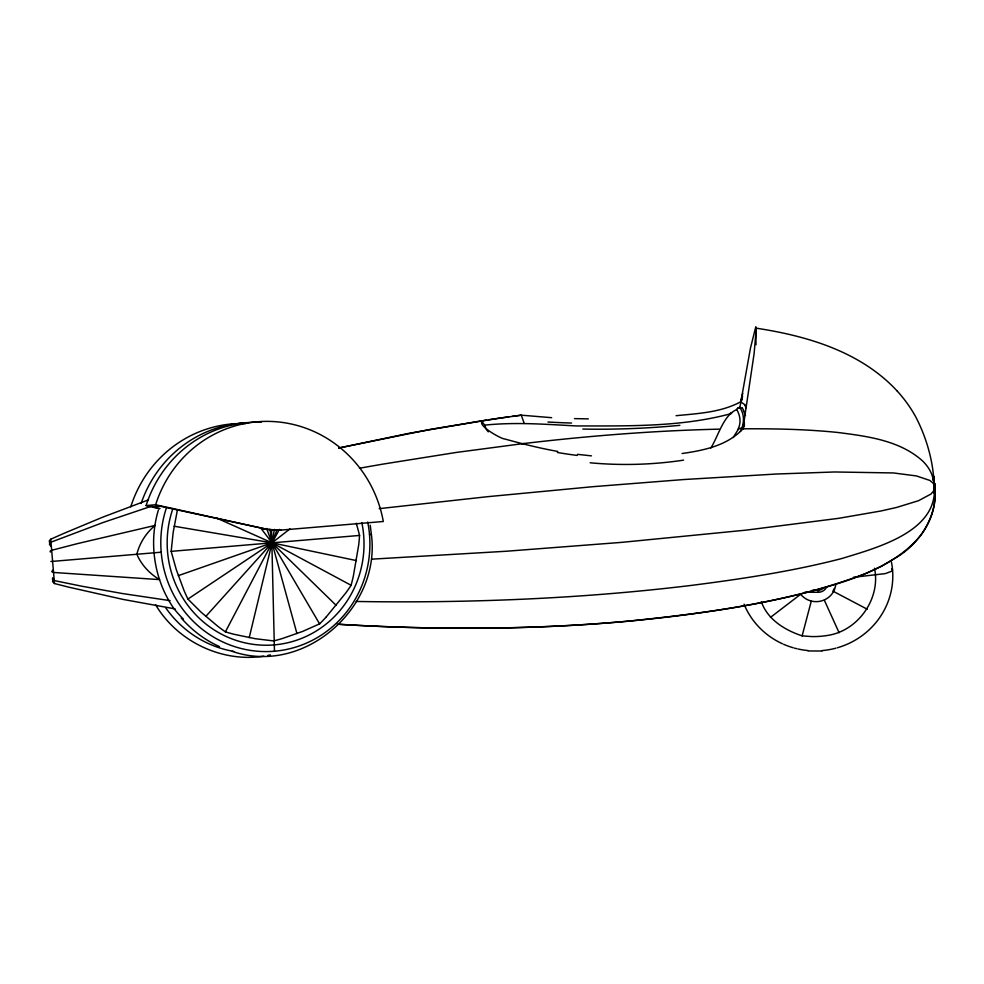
<?xml version="1.0" encoding="UTF-8"?>
<svg xmlns="http://www.w3.org/2000/svg" width="984" height="984" viewBox="0 0 984 984"><rect width="100%" height="100%" fill="white"/><g stroke="black" fill="none" stroke-linecap="round" stroke-linejoin="round"><path stroke-width="1.48" d="M822.87 588.457A6.322 6.113 -4.8 0 1 818.393 590.252L818.331 592.282L804.789 592.196M756.007 344.781L755.81 326.7L750.46 348.127L739.697 408.397M326.024 617.189A185.927 164.267 -71.4 0 1 319.603 623.868L302.691 631.396L282.42 638.505A185.939 169.974 -55.9 0 1 273.613 640.928L255.274 638.702L234.229 634.336A185.951 176.554 -40.7 0 1 225.41 631.851A185.939 182.225 -25.3 0 1 217.858 626.328L201.154 612.257L187.919 599.059A185.939 185.509 -8.1 0 1 183.996 590.425L176.296 569.638L171.179 551.36L173.159 532.479L177.268 510.708M934.222 493.624C934.874 467.228 927.949 440.463 915.821 417.031A140.38 135.595 -4.8 0 0 896.904 390.722M274.462 651.236L271.559 530.634M52.546 577.793L52.546 579.441L54.231 580.572L81.684 586.193L122.483 593.549L170.097 600.634M682.096 453.513C703.818 450.401 727.41 445.629 742.957 428.803L754.138 353.416L756.265 328.189C807.298 335.913 860.742 351.768 896.904 390.722M216.062 517.805L272.039 542.836L351.079 585.271A185.939 160.982 -87 0 0 353.354 576.107L358.705 544.915A185.927 160.97 -87 0 0 359.554 535.444A185.951 160.982 77.3 0 0 357.106 526.28L356.22 523.217M249.223 637.62L272.039 542.836L274.376 529.38M743.572 427.511L742.957 428.803L744.433 422.517M676.094 415.691C697.951 413.526 720.94 412.468 740.669 401.816L742.748 393.428M158.35 510.142C148.326 543.476 154.414 581.101 174.574 609.514M761.272 601.605C767.569 619.588 784.863 630.166 802.132 635.861L811.222 601.335M742.957 428.803L744.457 423.796M737.631 408.188L739.587 407.29C744.888 414.399 744.285 423.846 740.435 431.423M744.802 404.682L740.669 401.816L742.625 396.368M744.076 426.306L744.507 425.149M225.41 631.839L272.039 542.836L276.873 530.081M710.817 448.052C718.394 436.023 723.215 415.74 736.192 409.799A4.17 3.961 -31.4 0 1 739.993 407.745M802.132 635.861L811.431 636.562A77.146 69.028 -4.8 0 0 830.053 635C859.389 629.17 880.803 597.62 874.493 568.235M205.804 616.402L272.039 542.836L279.444 529.38M53.566 578.924L52.595 581.63L54.477 583.537L68.277 587.054L122.975 599.391L175.164 608.912M733.228 437.486L737.902 429.959A4.17 4.01 26.4 0 1 741.715 428.175M740.669 401.816L742.391 399.307M326.036 617.202L345.741 593.02A185.964 164.353 -71.4 0 0 351.103 585.296M740.435 408.323L742.17 407.585L743.719 410.623M148.449 499.884L102.68 517.178L63.751 533.439L50.737 539.207L49.286 540.806L49.581 542.676M52.829 570.179L51.746 571.569L53.542 572.454L159.605 579.625C149.642 573.746 141.45 564.927 136.838 554.263C139.605 542.971 146.198 532.898 155.054 525.431L77.711 543.562L51.672 550.29L50.159 551.151L50.369 552.086M187.919 599.059L272.039 542.836L289.96 528.9M770.447 617.399L801.247 593.819M178.325 575.64L272.039 542.836L356.429 560.597M151.905 506.071L103.135 522.492L50.983 542.184L49.421 544.103L50.811 546.255M731.149 413.624C680.977 427.228 628.013 425.875 576.415 425.949C545.739 424.313 515.296 421.939 484.694 425.137L481.385 420.844L408.446 433.427L338.619 448.064M338.68 448.027L430.242 429.381L499.392 418.175L521.274 415.174L551.655 417.683M267.796 655.43L270.452 654.938M486.662 420.045C469.577 421.029 500.438 439.024 504.989 439.048C522.369 443.87 539.921 448.249 557.743 451.435M488.618 419.75L509.011 416.822M512.098 416.404L521.274 415.174L524.005 422.763M853.497 577.301L885.366 573.598L891.824 571.187L892.537 569.908L891.615 568.777M523.66 443.538L456.17 452.456L383.391 464.042A2094.776 1481.264 -4.8 0 0 359.455 468.249M521.766 443.772C587.313 435.986 653.191 430.684 719.181 429.147M379.172 508.654L487.707 496.674L592.934 486.686L683.388 479.565L776.413 474.017L834.666 471.976L893.484 472.947L916.411 475.936L929.88 480.45L933.361 483.378C938.133 500.856 931.873 520.216 921.368 534.558C895.895 565.923 855.662 578.69 818.171 589.453C790.939 596.821 763.276 602.503 735.491 607.3C617.362 627.214 497.031 631.285 377.499 626.304M263.798 656.156C221.621 662.835 177.145 641.285 155.521 604.606M261.166 422.234A121.881 117.723 85.2 0 0 146.112 505.555L155.632 504.755L264.794 528.863A58.302 57.994 27.5 0 0 267.832 529.466L281.301 530.118A58.13 51.586 82.1 0 1 278.558 530.265M159.998 508.507L152.692 506.698L159.74 506.108L267.845 529.453M50.897 561.52L161.204 552.208M171.179 551.36L359.578 535.444M369.504 534.607L371.374 534.447C381.251 608.075 303.613 676.069 232.298 651.371M371.829 559.158L506.403 551.237L621.79 542.356L746.413 530.093L838.589 518.334L880.84 511.003L896.399 507.498L918.515 500.708L931.024 494.005L933.964 490.524L934.726 486.871L933.644 476.625M740.829 428.827C773.313 428.594 805.871 429.159 838.208 432.517C867.593 436.306 900.003 440.426 922.832 461.188A65.042 45.99 -4.8 0 1 931.122 472.812C943.853 504.398 924.812 540.118 897.224 556.907L881.75 566.046L866.633 573.131C790.632 602.393 708.984 612.761 628.456 621.162C555.616 627.743 482.381 629.44 409.295 627.448A2089.401 2018.209 -4.8 0 1 338.717 624.287M812.378 590.24L818.393 590.252M808.098 650.953L822.034 651.014M588.321 418.889L574.459 418.606M591.446 455.863L577.473 454.35M174.156 526.231L272.039 542.836L336.184 605.394M263.331 528.986L277.894 530.364L383.317 521.495A121.881 117.723 85.2 0 0 275.249 421.681A121.881 117.723 85.2 0 0 155.632 504.755M146.112 505.555L159.396 508.826M219.444 646.574C204.77 640.067 191.831 630.055 181.228 618.026M867.248 609.219L832.919 591.138A19.213 17.884 -36.1 0 0 834.297 588.457M486.797 430.008L488.273 431.841M260.883 528.199L272.039 542.836L319.615 623.881M824.346 600.228L839.106 632.737M266.578 528.482L272.039 542.836L296.947 633.585M484.694 425.137L486.059 429.086M745.245 414.744L745.466 415.543M933.373 479.958C943.754 530.499 877.753 547.399 841.972 558.481C792.87 571.249 742.588 578.826 692.318 585.283C587.227 598.112 481.25 602.651 375.421 601.728A2119.118 1498.411 -4.8 0 1 356.22 601.458M933.226 476.736L934.726 486.871L933.447 479.7M933.336 478.187L934.726 486.871L933.595 476.49L934.726 486.871L933.447 477.99M269.948 529.244L272.039 542.836M933.299 476.859L934.726 486.871L933.558 476.317M933.238 475.604L934.726 486.871L933.521 476.219M933.595 477.621L934.726 486.871L933.644 477.363M933.361 475.801L934.726 486.871L933.459 476.01M370.23 525.222L371.374 534.447M818.282 591.851L818.331 592.282A9.102 8.795 -4.8 0 0 826.806 586.661M50.737 539.207L54.477 583.537M183.442 619.12A102.09 98.609 85.2 0 1 175.103 610.019M233.798 651.408A108.203 104.525 85.2 0 1 165.62 607.669M367.721 522.037A108.203 104.525 85.2 0 1 258.841 651.334A108.203 104.525 85.2 0 1 166.419 507.83M361.854 522.725A101.869 98.4 85.2 0 1 258.976 644.963A101.869 98.4 85.2 0 1 172.95 508.433M130.749 506.858A121.881 117.723 85.2 0 1 235.877 423.637M238.558 423.526A121.881 117.723 85.2 0 1 245.803 423.538M141.106 503.501A121.881 117.723 85.2 0 1 248.066 422.726M730.202 414.018A4.157 1.833 36.2 0 1 731.788 412.948M736.991 409.897A281.178 70.799 9.5 0 1 737.619 429.91M683.597 460.143A299.136 230.551 -2.4 0 1 590.154 462.787M577.214 455.432A358.976 272.47 -2.1 0 1 557.399 452.48M744.63 404.83A293.244 60.688 -42.2 0 1 745.921 407.757M679.858 425.334A300.083 104.771 -3.2 0 1 582.823 429.061M571.556 423.046A357.081 122.533 -3.2 0 1 547.965 422.025M377.499 626.304A2119.142 2046.929 -4.8 0 1 337.278 624.188M891.455 562.135A77.096 74.464 -4.8 0 1 837.286 647.792M835.871 648.185A77.096 74.464 -4.8 0 1 821.997 650.596M807.913 650.547A77.096 74.464 -4.8 0 1 798.159 649.022M796.942 648.739A77.096 74.464 -4.8 0 1 794.494 648.124M793.276 647.779A77.096 74.464 -4.8 0 1 783.621 644.299M782.44 643.77A77.096 74.464 -4.8 0 1 744.052 604.188M835.797 583.918A19.594 18.917 -4.8 0 1 821.972 600.793A19.594 18.917 -4.8 0 1 800.791 594.422M743.449 410.599A438.815 111.057 5.6 0 1 745.036 414.731"/></g></svg>
